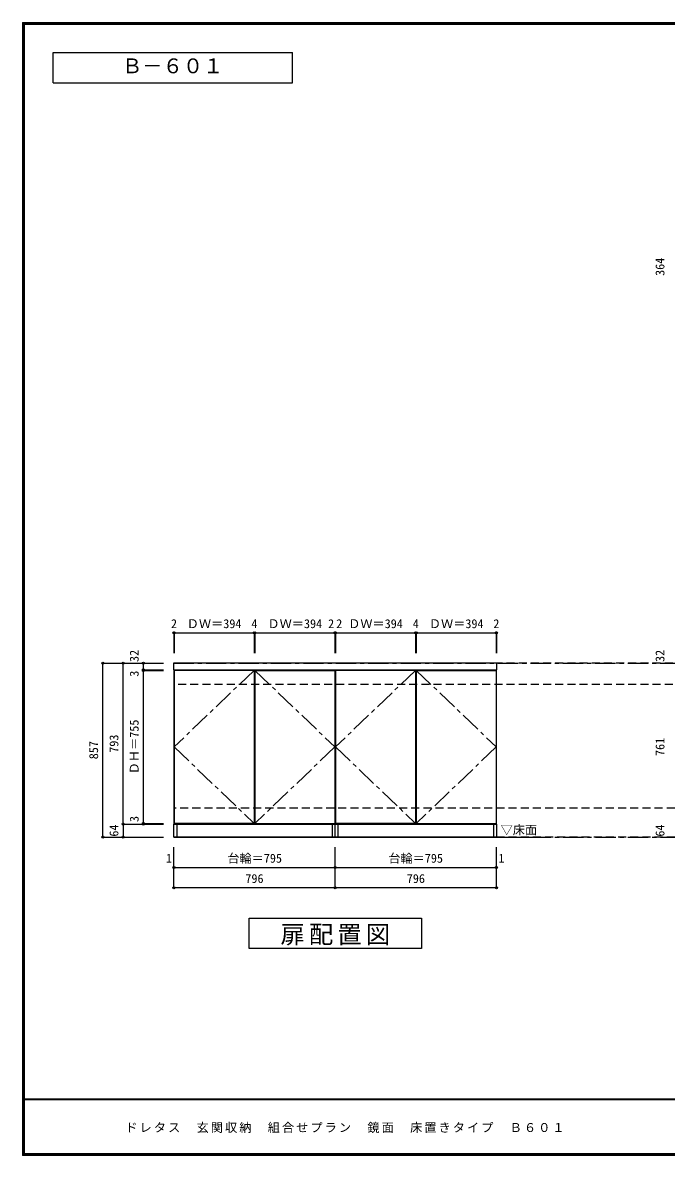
# Model space of a CAD drawing. Units: millimetres at full size, sheet at 1:20. Extents: x -3893 to 3907, y -2871 to 2783.
# Drawn here: x -3893 to -719, y -2803 to 2783 of the extents above; entities that cross this region are included whole.
import ezdxf
from ezdxf.enums import TextEntityAlignment as Align

# ---------------------------------------------------------------- set-up
doc = ezdxf.new("R2010")
doc.units = ezdxf.units.MM
doc.header["$LTSCALE"] = 20
doc.header["$PDMODE"] = 32
doc.header["$PDSIZE"] = 10
doc.linetypes.add('CHAIN1', pattern=[8, 5, -1, 1, -1])
doc.linetypes.add('DASHED2', pattern=[3, 2, -1])
for name, color, linetype in [('0-1_本体', 2, 'Continuous'), ('0-2_扉', 2, 'Continuous'), ('0-3_扉仕上', 7, 'CHAIN1'), ('0-4_棚', 3, 'Continuous'), ('0-9_', 7, 'Continuous'), ('0-A_文字', 7, 'Continuous'), ('0-B_寸法', 7, 'Continuous'), ('F-1_枠', 6, 'Continuous'), ('F-A_文字', 7, 'Continuous')]:
    doc.layers.add(name, color=color, linetype=linetype)
doc.styles.add('ＭＳ ゴシック', font='')
doc.styles.get('ＭＳ ゴシック').set_extended_font_data('MS Gothic')

msp = doc.modelspace()

# ---------------------------------------------------------------- linework, layer by layer
at = {"layer": '0-1_本体', "color": 7}
for p, q in [((-3148.05, -408.29), (-3148.05, -1169.29)), ((-2352.05, -1169.29), (-2352.05, -408.29)), ((-1556.05, -1169.29), (-1556.05, -408.29)), ((-3148.05, -1169.29), (-2352.05, -1169.29)), ((-2352.05, -1169.29), (-1556.05, -1169.29))]:
    msp.add_line(p, q, dxfattribs=at)
at = {"layer": '0-2_扉', "color": 3}
for p, q in [((-2752.05, -411.29), (-3146.05, -411.29)), ((-3146.05, -411.29), (-3146.05, -1166.29)), ((-2752.05, -411.29), (-2752.05, -1166.29)), ((-2748.05, -411.29), (-2354.05, -411.29)), ((-2748.05, -411.29), (-2748.05, -1166.29)), ((-2354.05, -411.29), (-2354.05, -1166.29)), ((-1956.05, -411.29), (-2350.05, -411.29)), ((-2350.05, -411.29), (-2350.05, -1166.29)), ((-1956.05, -411.29), (-1956.05, -1166.29)), ((-1952.05, -411.29), (-1558.05, -411.29)), ((-1952.05, -411.29), (-1952.05, -1166.29)), ((-1558.05, -411.29), (-1558.05, -1166.29)), ((-2752.05, -1166.29), (-3146.05, -1166.29)), ((-2748.05, -1166.29), (-2354.05, -1166.29)), ((-1956.05, -1166.29), (-2350.05, -1166.29)), ((-1952.05, -1166.29), (-1558.05, -1166.29))]:
    msp.add_line(p, q, dxfattribs=at)
at = {"layer": '0-3_扉仕上', "linetype": 'Continuous'}
msp.add_line((-3148.05, -1233.29), (-1356.05, -1233.29), dxfattribs=at)
at = {"layer": '0-3_扉仕上'}
for points in [[(-2752.05, -411.29), (-3146.05, -788.79), (-2752.05, -1166.29)], [(-2748.05, -411.29), (-2354.05, -788.79), (-2748.05, -1166.29)], [(-1956.05, -411.29), (-2350.05, -788.79), (-1956.05, -1166.29)], [(-1952.05, -411.29), (-1558.05, -788.79), (-1952.05, -1166.29)]]:
    msp.add_lwpolyline(points, dxfattribs=at)
at = {"layer": '0-4_棚'}
for p, q in [((-1555.05, -376.29), (-3149.05, -376.29)), ((-3149.05, -376.29), (-3149.05, -408.29)), ((-1555.05, -408.29), (-1555.05, -376.29)), ((-3149.05, -408.29), (-1555.05, -408.29))]:
    msp.add_line(p, q, dxfattribs=at)
at = {"layer": '0-9_'}
for p, q in [((-3147.05, -1233.29), (-3147.05, -1169.29)), ((-3147.05, -1169.29), (-2352.05, -1169.29)), ((-3132.05, -1233.29), (-3132.05, -1169.29)), ((-2367.05, -1169.29), (-2367.05, -1233.29)), ((-2352.05, -1233.29), (-2352.05, -1169.29)), ((-2352.05, -1169.29), (-1557.05, -1169.29)), ((-2337.05, -1233.29), (-2337.05, -1169.29)), ((-1572.05, -1169.29), (-1572.05, -1233.29)), ((-1557.05, -1169.29), (-1557.05, -1233.29)), ((-2352.05, -1233.29), (-3147.05, -1233.29)), ((-1557.05, -1233.29), (-2352.05, -1233.29))]:
    msp.add_line(p, q, dxfattribs=at)
at = {"layer": '0-A_文字', "linetype": 'CHAIN1'}
for p, q in [((-3149.05, -376.29), (2802.95, -376.29)), ((-3148.05, -1233.29), (2802.95, -1233.29))]:
    msp.add_line(p, q, dxfattribs=at)
at = {"layer": '0-A_文字'}
for p, q in [((-2777.05, -1783.29), (-2777.05, -1633.29)), ((-2777.05, -1633.29), (-1927.05, -1633.29)), ((-1927.05, -1633.29), (-1927.05, -1783.29)), ((-1927.05, -1783.29), (-2777.05, -1783.29))]:
    msp.add_line(p, q, dxfattribs=at)
for points in [[(-3743.33, 2486.67), (-3743.33, 2636.67), (-2563.11, 2636.67)], [(-3743.33, 2486.67), (-2563.11, 2486.67), (-2563.11, 2636.67)]]:
    msp.add_lwpolyline(points, dxfattribs=at)
at = {"layer": '0-B_寸法', "color": 4}
for p, q in [((-3148.05, -226.29), (-3146.05, -226.29)), ((-3148.05, -226.29), (-3148.05, -326.29)), ((-3146.05, -226.29), (-3146.05, -326.29)), ((-3146.05, -226.29), (-2752.05, -226.29)), ((-2752.05, -226.29), (-2752.05, -326.29)), ((-2752.05, -226.29), (-2748.05, -226.29)), ((-2748.05, -226.29), (-2748.05, -326.29)), ((-2748.05, -226.29), (-2354.05, -226.29)), ((-2354.05, -226.29), (-2354.05, -326.29)), ((-2354.05, -226.29), (-2352.05, -226.29)), ((-2352.05, -226.29), (-2350.05, -226.29)), ((-2352.05, -226.29), (-2352.05, -326.29)), ((-2350.05, -226.29), (-2350.05, -326.29)), ((-2350.05, -226.29), (-1956.05, -226.29)), ((-1956.05, -226.29), (-1956.05, -326.29)), ((-1956.05, -226.29), (-1952.05, -226.29)), ((-1952.05, -226.29), (-1952.05, -326.29)), ((-1952.05, -226.29), (-1558.05, -226.29)), ((-1558.05, -226.29), (-1558.05, -326.29)), ((-1558.05, -226.29), (-1556.05, -226.29)), ((-1556.05, -226.29), (-1556.05, -326.29)), ((-3498.05, -376.29), (-3198.05, -376.29)), ((-3498.05, -1233.29), (-3498.05, -376.29)), ((-3398.05, -1169.29), (-3398.05, -376.29)), ((-3298.05, -376.29), (-3198.05, -376.29)), ((-3298.05, -408.29), (-3298.05, -376.29)), ((-3298.05, -408.29), (-3198.05, -408.29)), ((-3298.05, -411.29), (-3298.05, -408.29)), ((-3298.05, -408.29), (-3198.05, -408.29)), ((-3298.05, -1166.29), (-3298.05, -411.29)), ((-3298.05, -411.29), (-3198.05, -411.29)), ((-3398.05, -1169.29), (-3398.05, -1233.29)), ((-3398.05, -1169.29), (-3198.05, -1169.29)), ((-3298.05, -1169.29), (-3298.05, -1166.29)), ((-3298.05, -1166.29), (-3198.05, -1166.29)), ((-3298.05, -1169.29), (-3198.05, -1169.29)), ((-3498.05, -1233.29), (-3198.05, -1233.29)), ((-3398.05, -1233.29), (-3198.05, -1233.29)), ((-3148.05, -1483.29), (-3148.05, -1283.29)), ((-3147.05, -1383.29), (-3147.05, -1283.29)), ((-2352.05, -1483.29), (-2352.05, -1283.29)), ((-1557.05, -1383.29), (-1557.05, -1283.29)), ((-1556.05, -1483.29), (-1556.05, -1283.29)), ((-3148.05, -1383.29), (-3147.05, -1383.29)), ((-3147.05, -1383.29), (-2352.05, -1383.29)), ((-2352.05, -1383.29), (-1557.05, -1383.29)), ((-1557.05, -1383.29), (-1556.05, -1383.29)), ((-2352.05, -1483.29), (-3148.05, -1483.29)), ((-1556.05, -1483.29), (-2352.05, -1483.29))]:
    msp.add_line(p, q, dxfattribs=at)
at = {"layer": '0-B_寸法', "color": 4, "linetype": 'DASHED2'}
for p, q in [((2852.95, -376.29), (-2352.05, -376.29)), ((2852.95, -481.29), (-3148.05, -481.29)), ((2802.95, -1090.29), (-3148.05, -1090.29)), ((2802.95, -1233.29), (-2936.83, -1233.29))]:
    msp.add_line(p, q, dxfattribs=at)
at = {"layer": '0-B_寸法'}
for p in [(-3148.05, -226.29), (-3146.05, -226.29), (-2752.05, -226.29), (-2748.05, -226.29), (-2354.05, -226.29), (-2352.05, -226.29), (-2350.05, -226.29), (-1956.05, -226.29), (-1952.05, -226.29), (-1558.05, -226.29), (-1556.05, -226.29), (-3498.05, -376.29), (-3398.05, -376.29), (-3298.05, -376.29), (-3298.05, -376.29), (-3298.05, -408.29), (-3298.05, -408.29), (-3298.05, -411.29), (-3398.05, -1169.29), (-3298.05, -1166.29), (-3298.05, -1169.29), (-3498.05, -1233.29), (-3398.05, -1233.29), (-3148.05, -1383.29), (-3147.05, -1383.29), (-2352.05, -1383.29), (-1557.05, -1383.29), (-1556.05, -1383.29), (-3148.05, -1483.29), (-2352.05, -1483.29), (-1556.05, -1483.29)]:
    msp.add_point(p, dxfattribs=at)
at = {"layer": 'F-1_枠'}
for p, q in [((-3893.39, 2783.33), (-3893.39, -2803.33)), ((-3893.39, 2783.33), (3906.61, 2783.33)), ((-3893.39, 2780), (3906.61, 2780)), ((-3893.39, 2776.67), (3906.61, 2776.67)), ((-3890.05, 2783.33), (-3890.05, -2803.33)), ((-3886.72, 2783.33), (-3886.72, -2803.33)), ((3906.61, -2526.67), (-3893.39, -2526.67)), ((3906.61, -2530), (-3893.39, -2530)), ((3906.61, -2796.67), (-3893.39, -2796.67)), ((3906.61, -2800), (-3893.39, -2800)), ((3906.61, -2803.33), (-3893.39, -2803.33))]:
    msp.add_line(p, q, dxfattribs=at)

# ---------------------------------------------------------------- texts
at = {"layer": '0-A_文字', "style": 'ＭＳ ゴシック'}
for s, height, p in [('Ｂ－６０１', 73.31, (-3403.22, 2511.67)), ('▽床面', 43.99, (-1536.05, -1233.29))]:
    msp.add_text(s, height=height, dxfattribs=at).set_placement(p, align=Align.BOTTOM_LEFT)
at = {"layer": '0-A_文字', "insert": (-2622.05, -1768.29), "char_height": 87.98, "attachment_point": 7, "style": 'ＭＳ ゴシック'}
msp.add_mtext('\\T1.17;扉配置図', dxfattribs=at)
at = {"layer": '0-B_寸法', "style": 'ＭＳ ゴシック'}
for s, p in [('364', (-715.05, 1534.15)), ('32', (-3308.05, -370.1)), ('32', (-3308.05, -370.1)), ('32', (-715.05, -370.1)), ('3', (-3308.05, -442.73)), ('ＤＨ＝755', (-3308.05, -923.79)), ('857', (-3508.05, -849.79)), ('793', (-3408.05, -817.79)), ('761', (-715.05, -833.79)), ('3', (-3308.05, -1159.39)), ('64', (-3408.05, -1231.29)), ('64', (-715.05, -1231.29))]:
    msp.add_text(s, height=43.99, rotation=90, dxfattribs=at).set_placement(p, align=Align.BOTTOM_LEFT)
for s, p in [('2', (-3162.05, -216.29)), ('ＤＷ＝394', (-3084.05, -216.29)), ('4', (-2765.05, -216.29)), ('ＤＷ＝394', (-2686.05, -216.29)), ('2', (-2387.05, -216.29)), ('2', (-2347.05, -216.29)), ('ＤＷ＝394', (-2288.05, -216.29)), ('4', (-1969.05, -216.29)), ('ＤＷ＝394', (-1890.05, -216.29)), ('2', (-1572.05, -216.29)), ('1', (-3186.84, -1373.29)), ('台輪＝795', (-2884.05, -1373.29)), ('台輪＝795', (-2090.05, -1373.29)), ('1', (-1547.11, -1373.29)), ('796', (-2795.05, -1473.29)), ('796', (-1999.05, -1473.29))]:
    msp.add_text(s, height=43.99, dxfattribs=at).set_placement(p, align=Align.BOTTOM_LEFT)
at = {"layer": 'F-A_文字', "insert": (-3386.72, -2693.33), "char_height": 43.99, "attachment_point": 7, "style": 'ＭＳ ゴシック'}
msp.add_mtext('\\T1.17;ドレタス\u3000玄関収納\u3000組合せプラン\u3000鏡面\u3000床置きタイプ\u3000Ｂ６０１', dxfattribs=at)

doc.saveas('drawing.dxf')
